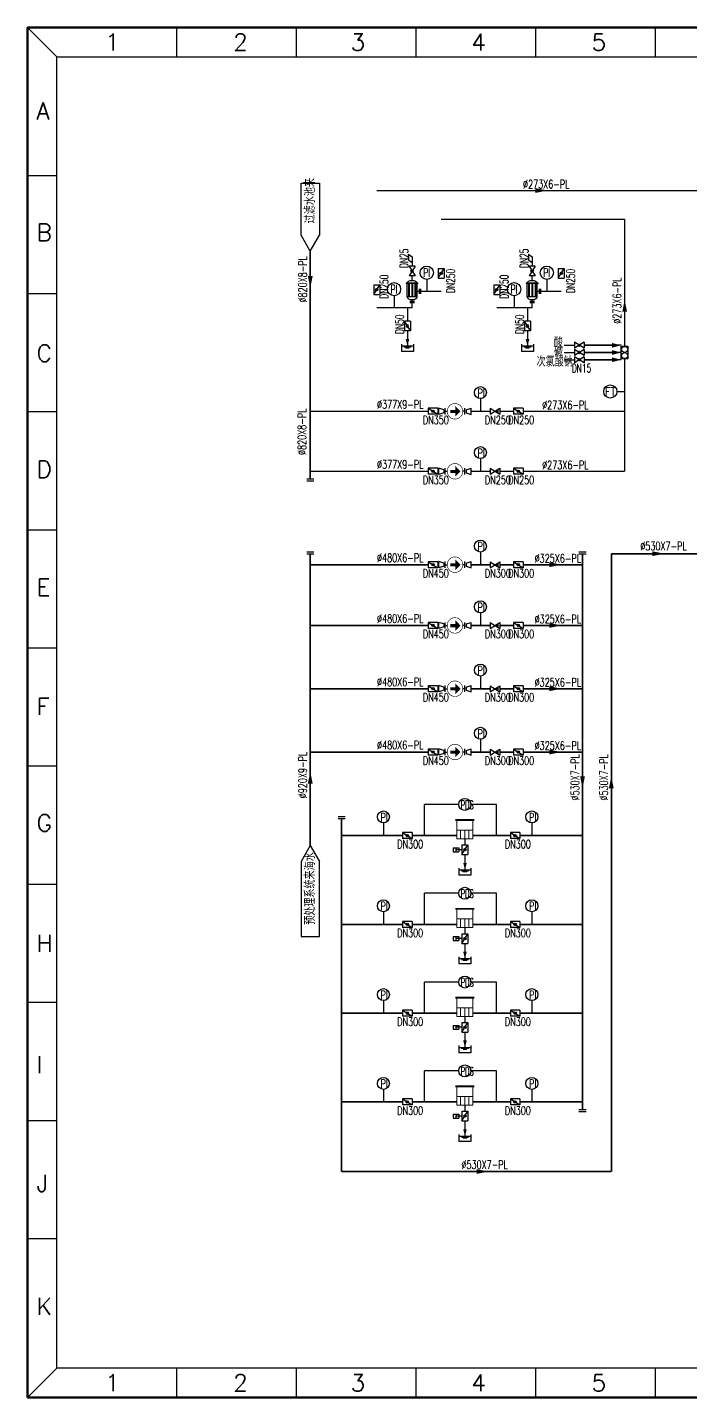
# Model space of a CAD drawing. Extents: x 2681 to 3102, y -1003 to -710.
# Drawn here: x 2681.5 to 2822.9, y -1002.6 to -710.3 of the extents above; entities that cross this region are included whole.
import ezdxf
from ezdxf.enums import TextEntityAlignment as Align

# ---------------------------------------------------------------- set-up
doc = ezdxf.new("R2010")
doc.units = 0
doc.header["$LTSCALE"] = 10
doc.header["$MEASUREMENT"] = 0
doc.layers.get('0').update_dxf_attribs({"linetype": 'CONTINUOUS'})
for name, color, linetype in [('1', 7, 'CONTINUOUS'), ('3', 1, 'CONTINUOUS'), ('修改', 5, 'CONTINUOUS'), ('手动蝶阀', 7, 'CONTINUOUS'), ('气动蝶阀', 7, 'CONTINUOUS')]:
    doc.layers.add(name, color=color, linetype=linetype)
doc.layers.add('Level 1', color=1, linetype='CONTINUOUS', lineweight=0)
doc.styles.add('HZ', font='geditxt.shx', dxfattribs={"width": 0.7, "bigfont": 'hztxt1.shx'})
doc.styles.get("Standard").update_dxf_attribs({"font": 'geditxt.shx', "width": 0.7, "bigfont": 'hztxt1.shx'})

# ---------------------------------------------------------------- blocks, each defined once
blk = doc.blocks.new('A$C4607793D')
at = {"layer": '1'}
blk.add_lwpolyline([(1, 5, 0, 2, 0), (1, 0, 2, 2, 0)], format="xyseb", dxfattribs=at)
blk = doc.blocks.new('A$C17911FE2')
h = blk.add_hatch(color=0)
edge = h.paths.add_edge_path()
edge.add_arc((1.25, 2), 0.5, 0, 360)
at = {"color": 0}
for p, q in [((0, 0), (2.5, 4)), ((0, 4), (0, 0)), ((0, 4), (2.5, 4)), ((0, 0), (2.5, 0)), ((2.5, 4), (2.5, 0))]:
    blk.add_line(p, q, dxfattribs=at)
blk.add_circle((1.25, 2), 0.5, dxfattribs=at)
blk = doc.blocks.new('A$C73E33F1F')
at = {"color": 7}
for p, q in [((0, 0), (0, 2.56)), ((2.09, 1.92), (2.09, 0.64))]:
    blk.add_line(p, q, dxfattribs=at)
at = {"color": 0}
for p, q in [((2.09, 1.92), (0, 2.56)), ((2.09, 0.64), (0, 0))]:
    blk.add_line(p, q, dxfattribs=at)
blk = doc.blocks.new('A$C5F8C66DE')
blk.add_hatch(color=0).paths.add_polyline_path([(3.17, 0.52), (3.17, 1.98), (2, 1.25)])
at = {"color": 0}
for p, q in [((0, 2.5), (4, 0)), ((0, 2.5), (0, 0)), ((0, 0), (4, 2.5)), ((3.17, 1.98), (3.17, 0.52)), ((4, 2.5), (4, 0))]:
    blk.add_line(p, q, dxfattribs=at)
blk = doc.blocks.new('A$C18D411D0')
at = {"color": 7}
blk.add_line((2.5, 8.61), (2.5, 2.14), dxfattribs=at)
at = {"color": 0}
for p, q in [((0, 3), (0, 0)), ((0, 2.14), (5, 2.14)), ((0, 0), (5, 0)), ((1, 1.75), (4, 1.75)), ((1.77, 1.39), (3.27, 1.39)), ((5, 3), (5, 0))]:
    blk.add_line(p, q, dxfattribs=at)
at = {"color": 7}
blk.add_lwpolyline([(2.5, 5.14, 1.5, 0, 0), (2.5, 2.14, 0, 0, 0)], format="xyseb", dxfattribs=at)
blk = doc.blocks.new('A$C10D062EE')
at = {"layer": '气动蝶阀', "color": 7}
for p, q in [((0, 2.83), (2.37, 2.83)), ((0, 2.83), (0, 1.17)), ((0, 1.17), (2.37, 1.17)), ((1.15, 2.83), (1.15, 1.17)), ((3.73, 2), (1.15, 2)), ((2.37, 2.83), (2.37, 1.17))]:
    blk.add_line(p, q, dxfattribs=at)
at = {"color": 0}
blk.add_blockref('A$C17911FE2', (3.73, 0), dxfattribs=at)

msp = doc.modelspace()

# ---------------------------------------------------------------- hatches: boundary and pattern name
h = msp.add_hatch(color=0)
edge = h.paths.add_edge_path()
edge.add_arc((2763.53, -762.29), 0.256, 0, 360)
h = msp.add_hatch(color=0)
edge = h.paths.add_edge_path()
edge.add_arc((2789.13, -762.29), 0.256, 0, 360)
at = {"layer": '1'}
h = msp.add_hatch(color=0, dxfattribs=at)
edge = h.paths.add_edge_path()
edge.add_arc((2799.2, -778.11), 0.256, 0, 360)
h = msp.add_hatch(color=0, dxfattribs=at)
edge = h.paths.add_edge_path()
edge.add_arc((2799.2, -779.65), 0.256, 0, 360)
h = msp.add_hatch(color=0, dxfattribs=at)
edge = h.paths.add_edge_path()
edge.add_arc((2799.2, -781.19), 0.256, 0, 360)

# ---------------------------------------------------------------- linework, layer by layer
at = {"color": 0, "lineweight": 50}
for p, q in [((2681.49, -1002.61), (2681.49, -710.29)), ((2681.49, -710.29), (3102.33, -710.29)), ((3102.33, -1002.61), (2681.49, -1002.61))]:
    msp.add_line(p, q, dxfattribs=at)
at = {"color": 0}
for p, q in [((2687.79, -716.59), (2681.49, -710.29)), ((2713.31, -710.29), (2713.31, -716.59)), ((2738.82, -710.29), (2738.82, -716.59)), ((2764.34, -710.29), (2764.34, -716.59)), ((2789.85, -710.29), (2789.85, -716.59)), ((2815.37, -710.29), (2815.37, -716.59)), ((2687.79, -741.93), (2681.49, -741.93)), ((2762.76, -758.68), (2762.76, -759.89)), ((2788.36, -758.68), (2788.36, -759.89)), ((2764.17, -761.26), (2762.89, -763.31)), ((2764.17, -761.26), (2762.89, -761.26)), ((2789.77, -761.26), (2788.49, -763.31)), ((2789.77, -761.26), (2788.49, -761.26)), ((2764.17, -763.31), (2762.89, -763.31)), ((2763.53, -764.27), (2763.53, -763.31)), ((2789.77, -763.31), (2788.49, -763.31)), ((2789.13, -764.27), (2789.13, -763.31)), ((2687.79, -767.13), (2681.49, -767.13)), ((2764.59, -767.76), (2762.47, -767.76)), ((2763.53, -768.8), (2763.53, -768.35)), ((2765.04, -766.6), (2764.59, -766.6)), ((2765.04, -766.09), (2765.04, -767.11)), ((2765.3, -766.09), (2765.3, -767.11)), ((2790.19, -767.76), (2788.07, -767.76)), ((2789.13, -768.8), (2789.13, -768.35)), ((2790.64, -766.6), (2790.19, -766.6)), ((2790.64, -766.09), (2790.64, -767.11)), ((2790.9, -766.09), (2790.9, -767.11)), ((2764.04, -768.8), (2763.02, -768.8)), ((2764.04, -769.06), (2763.02, -769.06)), ((2789.64, -768.8), (2788.62, -768.8)), ((2789.64, -769.06), (2788.62, -769.06)), ((2807.21, -787.98), (2808.86, -787.98)), ((2687.79, -792.33), (2681.49, -792.33)), ((2687.79, -817.53), (2681.49, -817.53)), ((2687.79, -842.73), (2681.49, -842.73)), ((2687.79, -867.93), (2681.49, -867.93)), ((2687.79, -893.13), (2681.49, -893.13)), ((2687.79, -918.33), (2681.49, -918.33)), ((2687.79, -943.53), (2681.49, -943.53)), ((2687.79, -968.73), (2681.49, -968.73)), ((2687.79, -996.31), (2681.49, -1002.61)), ((2713.31, -996.31), (2713.31, -1002.61)), ((2713.31, -996.31), (2713.31, -1002.61)), ((2738.82, -996.31), (2738.82, -1002.61)), ((2764.34, -996.31), (2764.34, -1002.61)), ((2789.85, -996.31), (2789.85, -1002.61)), ((2815.37, -996.31), (2815.37, -1002.61))]:
    msp.add_line(p, q, dxfattribs=at)
at = {"color": 0, "lineweight": 30}
for p, q in [((2687.79, -716.59), (3096.03, -716.59)), ((2687.79, -996.31), (2687.79, -716.59)), ((3096.03, -996.31), (2687.79, -996.31))]:
    msp.add_line(p, q, dxfattribs=at)
at = {"color": 7}
for p, q in [((2739.84, -743.51), (2743.8, -743.51)), ((2739.84, -754.6), (2739.84, -743.51)), ((2743.8, -743.51), (2743.8, -754.6)), ((2743.8, -743.51), (2743.8, -754.6)), ((2741.82, -758.03), (2739.84, -754.6)), ((2741.82, -758.03), (2743.8, -754.6)), ((2762.76, -758.68), (2763.53, -759.22)), ((2762.76, -759.89), (2763.53, -760.44)), ((2763.53, -759.22), (2763.53, -761.26)), ((2788.36, -758.68), (2789.13, -759.22)), ((2788.36, -759.89), (2789.13, -760.44)), ((2789.13, -759.22), (2789.13, -761.26)), ((2766.65, -763.91), (2766.65, -766.6)), ((2792.25, -763.91), (2792.25, -766.6)), ((2759.68, -767.42), (2759.68, -770.11)), ((2785.28, -767.42), (2785.28, -770.11)), ((2762.54, -770.11), (2762.54, -772.95)), ((2788.14, -770.11), (2788.14, -772.95)), ((2770.57, -792.84), (2770.57, -791.53)), ((2774.8, -792.84), (2774.8, -791.53)), ((2778.09, -789.48), (2778.09, -792.17)), ((2778.09, -802.28), (2778.09, -804.97)), ((2770.57, -805.64), (2770.57, -804.33)), ((2774.8, -805.64), (2774.8, -804.33)), ((2770.57, -825.57), (2770.57, -824.26)), ((2774.8, -825.57), (2774.8, -824.26)), ((2778.09, -822.22), (2778.09, -824.9)), ((2778.09, -835.18), (2778.09, -837.86)), ((2770.57, -838.53), (2770.57, -837.22)), ((2774.8, -838.53), (2774.8, -837.22)), ((2778.09, -848.67), (2778.09, -851.36)), ((2770.57, -852.03), (2770.57, -850.72)), ((2774.8, -852.03), (2774.8, -850.72)), ((2778.09, -862.17), (2778.09, -864.86)), ((2770.57, -865.53), (2770.57, -864.22)), ((2774.8, -865.53), (2774.8, -864.22)), ((2766.19, -882.71), (2766.19, -876.07)), ((2773.49, -876.07), (2766.19, -876.07)), ((2781.56, -876.07), (2776.05, -876.07)), ((2781.56, -882.71), (2781.56, -876.07)), ((2757.41, -880.02), (2757.41, -882.71)), ((2789.06, -880.02), (2789.06, -882.71)), ((2741.82, -884.84), (2739.84, -888.27)), ((2741.82, -884.84), (2743.8, -888.27)), ((2774.81, -883.4), (2774.81, -884.7)), ((2739.84, -888.27), (2739.84, -904.25)), ((2743.8, -904.25), (2743.8, -888.27)), ((2743.8, -904.25), (2743.8, -888.27)), ((2766.19, -901.65), (2766.19, -895.02)), ((2773.49, -895.02), (2766.19, -895.02)), ((2781.56, -895.02), (2776.05, -895.02)), ((2781.56, -901.65), (2781.56, -895.02)), ((2757.41, -898.96), (2757.41, -901.65)), ((2789.06, -898.96), (2789.06, -901.65)), ((2774.81, -902.35), (2774.81, -903.65)), ((2739.84, -904.25), (2743.8, -904.25)), ((2766.19, -920.59), (2766.19, -913.96)), ((2773.49, -913.96), (2766.19, -913.96)), ((2781.56, -913.96), (2776.05, -913.96)), ((2781.56, -920.59), (2781.56, -913.96)), ((2757.41, -917.91), (2757.41, -920.59)), ((2789.06, -917.91), (2789.06, -920.59)), ((2774.81, -921.29), (2774.81, -922.59)), ((2766.19, -939.54), (2766.19, -932.91)), ((2773.49, -932.91), (2766.19, -932.91)), ((2781.56, -932.91), (2776.05, -932.91)), ((2781.56, -939.54), (2781.56, -932.91)), ((2757.41, -936.85), (2757.41, -939.54)), ((2789.06, -936.85), (2789.06, -939.54)), ((2774.81, -940.24), (2774.81, -941.54))]:
    msp.add_line(p, q, dxfattribs=at)
at = {"color": 4, "linetype": 'Continuous'}
for p, q in [((2755.98, -745.08), (3030.41, -745.08)), ((2755.98, -745.08), (3030.41, -745.08)), ((2769.73, -751.23), (2808.86, -751.23)), ((2769.73, -751.23), (2808.86, -751.23)), ((2808.86, -751.23), (2808.86, -778.32)), ((2808.86, -751.23), (2808.86, -778.32)), ((2769.73, -766.6), (2765.3, -766.6)), ((2769.73, -766.6), (2765.3, -766.6)), ((2795.33, -766.6), (2790.9, -766.6)), ((2795.33, -766.6), (2790.9, -766.6)), ((2763.53, -770.11), (2755.98, -770.11)), ((2763.53, -770.11), (2755.98, -770.11)), ((2763.53, -770.11), (2763.53, -769.06)), ((2789.13, -770.11), (2781.58, -770.11)), ((2789.13, -770.11), (2781.58, -770.11)), ((2789.13, -770.11), (2789.13, -769.06)), ((2789.13, -770.11), (2789.13, -769.06)), ((2808.86, -780.98), (2808.86, -804.99)), ((2741.82, -792.19), (2766.94, -792.19)), ((2776.13, -792.19), (2780.18, -792.19)), ((2782.23, -792.19), (2785.15, -792.19)), ((2787.2, -792.19), (2808.86, -792.19)), ((2741.82, -804.99), (2766.94, -804.99)), ((2776.13, -804.99), (2780.18, -804.99)), ((2782.23, -804.99), (2785.15, -804.99)), ((2787.2, -804.99), (2808.86, -804.99))]:
    msp.add_line(p, q, dxfattribs=at)
at = {"color": 0, "linetype": 'Continuous'}
for p, q in [((2762.28, -764.86), (2762.28, -764.96)), ((2764.78, -764.86), (2762.28, -764.86)), ((2764.78, -764.96), (2762.28, -764.96)), ((2762.47, -767.76), (2762.47, -764.96)), ((2762.77, -764.96), (2762.77, -767.76)), ((2762.9, -764.96), (2762.9, -767.76)), ((2763.47, -764.96), (2763.47, -767.76)), ((2763.6, -764.96), (2763.6, -767.76)), ((2764.14, -764.96), (2764.14, -767.76)), ((2764.26, -764.96), (2764.26, -767.76)), ((2764.59, -767.76), (2764.59, -764.96)), ((2764.78, -764.86), (2764.78, -764.96)), ((2787.88, -764.86), (2787.88, -764.96)), ((2790.38, -764.86), (2787.88, -764.86)), ((2790.38, -764.96), (2787.88, -764.96)), ((2788.07, -767.76), (2788.07, -764.96)), ((2788.37, -764.96), (2788.37, -767.76)), ((2788.5, -764.96), (2788.5, -767.76)), ((2789.07, -764.96), (2789.07, -767.76)), ((2789.2, -764.96), (2789.2, -767.76)), ((2789.74, -764.96), (2789.74, -767.76)), ((2789.86, -764.96), (2789.86, -767.76)), ((2790.19, -767.76), (2790.19, -764.96)), ((2790.38, -764.86), (2790.38, -764.96))]:
    msp.add_line(p, q, dxfattribs=at)
for p, q in [((2808.15, -778.11), (2800.22, -778.11)), ((2808.15, -779.65), (2800.22, -779.65)), ((2808.15, -781.19), (2800.22, -781.19))]:
    msp.add_line(p, q)
at = {"color": 3, "linetype": 'Continuous', "const_width": 0.358}
for points in [[(2741.82, -758.03), (2741.82, -806.6)], [(2741.82, -822.57), (2741.82, -884.84)], [(2799.87, -822.57), (2799.87, -941.15)], [(2806.02, -822.57), (2806.02, -954.39)], [(2806.02, -822.57), (2826.32, -822.57)], [(2741.82, -824.92), (2766.94, -824.92)], [(2776.13, -824.92), (2780.18, -824.92)], [(2782.23, -824.92), (2785.15, -824.92)], [(2787.2, -824.92), (2799.87, -824.92)], [(2741.82, -837.88), (2766.94, -837.88)], [(2776.13, -837.88), (2780.18, -837.88)], [(2782.23, -837.88), (2785.15, -837.88)], [(2787.2, -837.88), (2799.87, -837.88)], [(2741.82, -851.38), (2766.94, -851.38)], [(2776.13, -851.38), (2780.18, -851.38)], [(2782.23, -851.38), (2785.15, -851.38)], [(2787.2, -851.38), (2799.87, -851.38)], [(2741.82, -864.88), (2766.94, -864.88)], [(2776.13, -864.88), (2780.18, -864.88)], [(2782.23, -864.88), (2785.15, -864.88)], [(2787.2, -864.88), (2799.87, -864.88)], [(2748.5, -879.08), (2748.5, -954.39)], [(2748.5, -882.71), (2761.48, -882.71)], [(2763.53, -882.71), (2773.09, -882.71)], [(2784.48, -882.71), (2776.46, -882.71)], [(2799.87, -882.71), (2786.53, -882.71)], [(2748.5, -901.65), (2761.48, -901.65)], [(2763.53, -901.65), (2773.09, -901.65)], [(2784.48, -901.65), (2776.46, -901.65)], [(2799.87, -901.65), (2786.53, -901.65)], [(2748.5, -920.59), (2761.48, -920.59)], [(2763.53, -920.59), (2773.09, -920.59)], [(2784.48, -920.59), (2776.46, -920.59)], [(2799.87, -920.59), (2786.53, -920.59)], [(2748.5, -939.54), (2761.48, -939.54)], [(2763.53, -939.54), (2773.09, -939.54)], [(2784.48, -939.54), (2776.46, -939.54)], [(2799.87, -939.54), (2786.53, -939.54)], [(2806.02, -954.39), (2748.5, -954.39)]]:
    msp.add_lwpolyline(points, dxfattribs=at)
at = {"color": 7}
msp.add_lwpolyline([(2809.57, -778.32), (2809.57, -780.98), (2808.15, -780.98), (2808.15, -778.32)], close=True, dxfattribs=at)
at = {"color": 0, "const_width": 0.128}
for points in [[(2774.33, -792.19, 1), (2771.02, -792.19, 1), (2774.33, -792.19, -1)], [(2774.33, -804.99, 1), (2771.02, -804.99, 1), (2774.33, -804.99, -1)], [(2774.33, -824.92, 1), (2771.02, -824.92, 1), (2774.33, -824.92, -1)], [(2774.33, -837.88, 1), (2771.02, -837.88, 1), (2774.33, -837.88, -1)], [(2774.33, -851.38, 1), (2771.02, -851.38, 1), (2774.33, -851.38, -1)], [(2774.33, -864.88, 1), (2771.02, -864.88, 1), (2774.33, -864.88, -1)]]:
    msp.add_lwpolyline(points, format="xyb", dxfattribs=at)
at = {"color": 0}
for centre, radius in [((2763.53, -762.29), 0.256), ((2766.65, -762.63), 1.41), ((2789.13, -762.29), 0.256), ((2792.25, -762.63), 1.41), ((2759.68, -766.14), 1.41), ((2785.28, -766.14), 1.41), ((2805.8, -787.98), 1.41)]:
    msp.add_circle(centre, radius, dxfattribs=at)
at = {"color": 7}
for centre, radius in [((2808.86, -778.99), 0.653), ((2808.86, -780.3), 0.653), ((2778.09, -788.2), 1.28), ((2778.09, -801), 1.28), ((2778.09, -820.94), 1.28), ((2778.09, -833.9), 1.28), ((2778.09, -847.39), 1.28), ((2778.09, -860.89), 1.28), ((2774.77, -876.07), 1.28), ((2757.41, -878.74), 1.28), ((2789.06, -878.74), 1.28), ((2774.77, -895.02), 1.28), ((2757.41, -897.68), 1.28), ((2789.06, -897.68), 1.28), ((2774.77, -913.96), 1.28), ((2757.41, -916.63), 1.28), ((2789.06, -916.63), 1.28), ((2774.77, -932.91), 1.28), ((2757.41, -935.57), 1.28), ((2789.06, -935.57), 1.28)]:
    msp.add_circle(centre, radius, dxfattribs=at)
at = {"color": 0, "linetype": 'Continuous', "extrusion": (0, 0, -1)}
for centre in [(2763.53, -764.86), (2789.13, -764.86)]:
    msp.add_ellipse(centre, major_axis=(1.06, 0), ratio=0.556616, start_param=3.141593, end_param=6.283185, dxfattribs=at)
at = {"color": 0, "linetype": 'Continuous'}
for centre in [(2763.53, -767.76), (2789.13, -767.76)]:
    msp.add_ellipse(centre, major_axis=(1.06, 0), ratio=0.556616, start_param=3.141593, end_param=6.283185, dxfattribs=at)
at = {"color": 7}
for points in [[(2806.15, -778.62), (2808.15, -778.11), (2806.15, -777.61)], [(2806.15, -780.15), (2808.15, -779.65), (2806.15, -779.15)], [(2806.15, -781.69), (2808.15, -781.19), (2806.15, -780.69)], [(2772.73, -791.88), (2771.65, -791.88), (2772.73, -792.56), (2771.65, -792.56)], [(2773.86, -792.22), (2772.73, -791.03), (2772.73, -793.35)], [(2773.86, -805.02), (2772.73, -803.83), (2772.73, -806.15)], [(2772.73, -804.68), (2771.65, -804.68), (2772.73, -805.36), (2771.65, -805.36)], [(2773.86, -824.95), (2772.73, -823.76), (2772.73, -826.08)], [(2772.73, -824.61), (2771.65, -824.61), (2772.73, -825.29), (2771.65, -825.29)], [(2772.73, -837.57), (2771.65, -837.57), (2772.73, -838.25), (2771.65, -838.25)], [(2773.86, -837.91), (2772.73, -836.72), (2772.73, -839.04)], [(2773.86, -851.41), (2772.73, -850.22), (2772.73, -852.53)], [(2772.73, -851.07), (2771.65, -851.07), (2772.73, -851.74), (2771.65, -851.74)], [(2772.73, -864.57), (2771.65, -864.57), (2772.73, -865.24), (2771.65, -865.24)], [(2773.86, -864.9), (2772.73, -863.72), (2772.73, -866.03)]]:
    msp.add_solid(points, dxfattribs=at)
at = {"layer": '1', "color": 0}
for p, q in [((2762.89, -761.26), (2764.17, -763.31)), ((2788.49, -761.26), (2789.77, -763.31)), ((2800.22, -777.47), (2798.17, -778.75)), ((2798.17, -777.47), (2798.17, -778.75)), ((2800.22, -778.75), (2798.17, -777.47)), ((2800.22, -777.47), (2800.22, -778.75)), ((2795.96, -778.11), (2798.17, -778.11)), ((2795.96, -779.65), (2798.17, -779.65)), ((2800.22, -779.01), (2798.17, -780.29)), ((2798.17, -779.01), (2798.17, -780.29)), ((2800.22, -780.29), (2798.17, -779.01)), ((2800.22, -779.01), (2800.22, -780.29)), ((2795.96, -781.19), (2798.17, -781.19)), ((2800.22, -780.55), (2798.17, -781.83)), ((2798.17, -780.55), (2798.17, -781.83)), ((2800.22, -781.83), (2798.17, -780.55)), ((2800.22, -780.55), (2800.22, -781.83))]:
    msp.add_line(p, q, dxfattribs=at)
at = {"layer": '1'}
for p, q in [((2741.05, -806.6), (2742.59, -806.6)), ((2741.05, -807.01), (2742.59, -807.01)), ((2741.05, -822.16), (2742.59, -822.16)), ((2741.05, -822.57), (2742.59, -822.57)), ((2799.1, -822.16), (2800.64, -822.16)), ((2799.1, -822.57), (2800.64, -822.57)), ((2747.73, -878.67), (2749.26, -878.67)), ((2747.73, -879.08), (2749.26, -879.08)), ((2799.1, -941.15), (2800.64, -941.15)), ((2799.1, -941.56), (2800.64, -941.56))]:
    msp.add_line(p, q, dxfattribs=at)
at = {"layer": '1', "color": 0}
for centre in [(2799.2, -778.11), (2799.2, -779.65), (2799.2, -781.19)]:
    msp.add_circle(centre, 0.256, dxfattribs=at)
at = {"layer": '3', "color": 0}
for p, q in [((2800.13, -778.11), (2806.94, -778.11)), ((2800.13, -779.65), (2806.94, -779.65)), ((2800.13, -781.19), (2806.94, -781.19))]:
    msp.add_line(p, q, dxfattribs=at)
at = {"layer": 'Level 1', "color": 4, "linetype": 'Continuous', "lineweight": 0, "ltscale": 10}
for p, q in [((2772.78, -879.29), (2776.77, -879.29)), ((2772.78, -879.47), (2776.77, -879.47)), ((2773.07, -883.4), (2773.07, -879.47)), ((2776.46, -883.4), (2776.46, -879.47)), ((2776.46, -881.55), (2773.09, -881.55)), ((2773.86, -881.55), (2773.86, -883.4)), ((2774.81, -881.55), (2774.81, -884.06)), ((2775.66, -881.55), (2775.66, -883.4)), ((2773.09, -883.4), (2776.46, -883.4)), ((2772.78, -898.23), (2776.77, -898.23)), ((2772.78, -898.42), (2776.77, -898.42)), ((2773.07, -902.35), (2773.07, -898.42)), ((2776.46, -902.35), (2776.46, -898.42)), ((2776.46, -900.49), (2773.09, -900.49)), ((2773.09, -902.35), (2776.46, -902.35)), ((2773.86, -900.49), (2773.86, -902.35)), ((2774.81, -900.49), (2774.81, -903.01)), ((2775.66, -900.49), (2775.66, -902.35)), ((2772.78, -917.18), (2776.77, -917.18)), ((2772.78, -917.36), (2776.77, -917.36)), ((2773.07, -921.29), (2773.07, -917.36)), ((2776.46, -921.29), (2776.46, -917.36)), ((2776.46, -919.43), (2773.09, -919.43)), ((2773.86, -919.43), (2773.86, -921.29)), ((2774.81, -919.43), (2774.81, -921.95)), ((2775.66, -919.43), (2775.66, -921.29)), ((2773.09, -921.29), (2776.46, -921.29)), ((2772.78, -936.12), (2776.77, -936.12)), ((2772.78, -936.3), (2776.77, -936.3)), ((2773.07, -940.24), (2773.07, -936.3)), ((2776.46, -940.24), (2776.46, -936.3)), ((2776.46, -938.38), (2773.09, -938.38)), ((2773.09, -940.24), (2776.46, -940.24)), ((2773.86, -938.38), (2773.86, -940.24)), ((2774.81, -938.38), (2774.81, -940.9)), ((2775.66, -938.38), (2775.66, -940.24))]:
    msp.add_line(p, q, dxfattribs=at)
at = {"layer": '修改', "color": 0}
for p, q in [((2770.57, -792.19), (2771.04, -792.19)), ((2774.8, -792.19), (2774.33, -792.19)), ((2770.57, -804.99), (2771.04, -804.99)), ((2774.8, -804.99), (2774.33, -804.99)), ((2770.57, -824.92), (2771.04, -824.92)), ((2774.8, -824.92), (2774.33, -824.92)), ((2770.57, -837.88), (2771.04, -837.88)), ((2774.8, -837.88), (2774.33, -837.88)), ((2770.57, -851.38), (2771.04, -851.38)), ((2774.8, -851.38), (2774.33, -851.38)), ((2770.57, -864.88), (2771.04, -864.88)), ((2774.8, -864.88), (2774.33, -864.88))]:
    msp.add_line(p, q, dxfattribs=at)

# ---------------------------------------------------------------- block references
at = {"color": 0, "yscale": 0.5120000000000001, "zscale": 0.5120000000000001}
for name, p, xscale in [('A$C17911FE2', (2769.09, -763.78), 0.5120000000000001), ('A$C17911FE2', (2794.69, -763.78), 0.5120000000000001), ('A$C17911FE2', (2755.34, -767.29), 0.5120000000000001), ('A$C17911FE2', (2780.94, -767.29), 0.5120000000000001), ('A$C17911FE2', (2763.18, -774.99), -0.5120000000000001), ('A$C17911FE2', (2788.78, -774.99), -0.5120000000000001), ('A$C18D411D0', (2763.82, -779.4), -0.5120000000000001), ('A$C18D411D0', (2789.42, -779.4), -0.5120000000000001), ('A$C73E33F1F', (2769.25, -792.84), 0.5120000000000001), ('A$C73E33F1F', (2776.13, -792.84), -0.5120000000000001), ('A$C5F8C66DE', (2780.18, -792.83), 0.5120000000000001), ('A$C73E33F1F', (2769.25, -805.64), 0.5120000000000001), ('A$C73E33F1F', (2776.13, -805.64), -0.5120000000000001), ('A$C5F8C66DE', (2780.18, -805.63), 0.5120000000000001), ('A$C73E33F1F', (2769.25, -825.57), 0.5120000000000001), ('A$C73E33F1F', (2776.13, -825.57), -0.5120000000000001), ('A$C5F8C66DE', (2780.18, -825.56), 0.5120000000000001), ('A$C73E33F1F', (2769.25, -838.53), 0.5120000000000001), ('A$C73E33F1F', (2776.13, -838.53), -0.5120000000000001), ('A$C5F8C66DE', (2780.18, -838.52), 0.5120000000000001), ('A$C73E33F1F', (2769.25, -852.03), 0.5120000000000001), ('A$C73E33F1F', (2776.13, -852.03), -0.5120000000000001), ('A$C5F8C66DE', (2780.18, -852.02), 0.5120000000000001), ('A$C73E33F1F', (2769.25, -865.53), 0.5120000000000001), ('A$C73E33F1F', (2776.13, -865.53), -0.5120000000000001), ('A$C5F8C66DE', (2780.18, -865.52), 0.5120000000000001), ('A$C10D062EE', (2772.26, -886.75), 0.5120000000000001), ('A$C18D411D0', (2776.09, -891.16), -0.5120000000000001), ('A$C10D062EE', (2772.26, -905.7), 0.5120000000000001), ('A$C18D411D0', (2776.09, -910.1), -0.5120000000000001), ('A$C10D062EE', (2772.26, -924.64), 0.5120000000000001), ('A$C18D411D0', (2776.09, -929.05), -0.5120000000000001), ('A$C10D062EE', (2772.26, -943.58), 0.5120000000000001), ('A$C18D411D0', (2776.09, -947.99), -0.5120000000000001)]:
    msp.add_blockref(name, p, dxfattribs=dict(at, xscale=xscale))
at = {"color": 0, "xscale": 0.5120000000000001, "yscale": 0.5120000000000001, "zscale": 0.5120000000000001, "rotation": 270}
for p in [(2766.94, -791.55), (2785.15, -791.55), (2766.94, -804.35), (2785.15, -804.35), (2766.94, -824.28), (2785.15, -824.28), (2766.94, -837.24), (2785.15, -837.24), (2766.94, -850.74), (2785.15, -850.74), (2766.94, -864.24), (2785.15, -864.24), (2761.48, -882.07), (2784.48, -882.07), (2761.48, -901.01), (2784.48, -901.01), (2761.48, -919.95), (2784.48, -919.95), (2761.48, -938.9), (2784.48, -938.9)]:
    msp.add_blockref('A$C17911FE2', p, dxfattribs=at)
at = {"layer": '1', "yscale": 0.5120000000000001, "zscale": 0.5120000000000001}
for p, xscale, rotation in [((2789.81, -744.57), 0.5120000000000001, 270), ((2742.33, -763.36), 0.5120000000000001, 180), ((2814.76, -822.06), 0.5120000000000001, 270), ((2792.8, -825.43), -0.5120000000000001, 270), ((2792.8, -838.39), -0.5120000000000001, 270), ((2792.8, -851.89), -0.5120000000000001, 270), ((2792.8, -865.39), -0.5120000000000001, 270), ((2799.36, -870.08), -0.5120000000000001, 180), ((2777.27, -953.87), 0.5120000000000001, 270)]:
    msp.add_blockref('A$C4607793D', p, dxfattribs=dict(at, xscale=xscale, rotation=rotation))
for p, xscale in [((2808.35, -770.95), 0.5120000000000001), ((2742.33, -871.6), -0.5120000000000001), ((2805.5, -872.64), 0.5120000000000001)]:
    msp.add_blockref('A$C4607793D', p, dxfattribs=dict(at, xscale=xscale))

# ---------------------------------------------------------------- texts
at = {"color": 0}
for s, p in [('1', (2698.05, -715.25)), ('2', (2725.39, -715.25)), ('3', (2750.43, -715.25)), ('4', (2776.17, -715.25)), ('5', (2801.82, -715.25)), ('A', (2683.45, -729.94)), ('B', (2683.45, -755.84)), ('C', (2683.45, -781.62)), ('D', (2683.45, -806.35)), ('E', (2683.45, -831.55)), ('F', (2683.45, -856.98)), ('G', (2683.45, -881.83)), ('H', (2683.45, -907.49)), ('I', (2683.45, -933.39)), ('J', (2683.45, -958.7)), ('K', (2683.45, -984.95)), ('1', (2698.05, -1001.27)), ('2', (2725.39, -1001.27)), ('3', (2750.43, -1001.27)), ('4', (2776.17, -1001.27)), ('5', (2801.82, -1001.27))]:
    msp.add_text(s, height=3.62, dxfattribs=at).set_placement(p)
at = {"color": 7, "style": 'HZ', "width": 0.7}
for s, height, p in [('过滤水池来', 2.048, (2742.8, -752.09)), ('%%C820X8-PL', 1.792, (2741.09, -768.98)), ('%%C273X6-PL', 1.792, (2808.14, -773.52)), ('%%C820X8-PL', 1.792, (2740.92, -801.52)), ('%%C920X9-PL', 1.792, (2741.09, -874.74)), ('%%C530X7-PL', 1.792, (2799.15, -875.22)), ('%%C530X7-PL', 1.792, (2805.3, -875.22)), ('预处理系统来海水', 2.048, (2742.8, -901.74))]:
    msp.add_text(s, height=height, rotation=90, dxfattribs=at).set_placement(p)
at = {"color": 7, "style": 'HZ'}
for s, height, width, p in [('%%C273X6-PL', 1.792, 0.7, (2787.19, -744.63)), ('酸', 2.05, 0.7, (2793.74, -778.51)), ('次氯酸钠', 2.048, 0.7, (2790.07, -782.64)), ('碱', 2.05, 0.7, (2793.77, -780.49)), ('PI', 1.792, 0.7, (2777.48, -789.18)), ('%%C377X9-PL', 1.792, 0.7, (2756.05, -791.62)), ('%%C273X6-PL', 1.792, 0.7, (2791.27, -791.73)), ('DN350', 1.792, 0.7, (2765.82, -794.92)), ('DN250', 1.792, 0.7, (2779.06, -794.92)), ('DN250', 1.792, 0.7, (2784.03, -794.92)), ('PI', 1.792, 0.7, (2777.48, -801.98)), ('%%C377X9-PL', 1.792, 0.7, (2756.05, -804.42)), ('%%C273X6-PL', 1.792, 0.7, (2791.27, -804.53)), ('DN350', 1.792, 0.7, (2765.82, -807.72)), ('DN250', 1.792, 0.7, (2779.06, -807.72)), ('DN250', 1.792, 0.7, (2784.03, -807.72)), ('PI', 1.792, 0.7, (2777.48, -821.91)), ('%%C530X7-PL', 1.792, 0.7, (2812.19, -821.85)), ('%%C480X6-PL', 1.792, 0.7, (2756.05, -824.35)), ('%%C325X6-PL', 1.792, 0.7, (2789.65, -824.47)), ('DN450', 1.792, 0.7, (2765.82, -827.65)), ('DN300', 1.792, 0.7, (2779.06, -827.65)), ('DN300', 1.792, 0.7, (2784.03, -827.65)), ('PI', 1.792, 0.7, (2777.48, -834.87)), ('%%C480X6-PL', 1.792, 0.7, (2756.05, -837.31)), ('%%C325X6-PL', 1.792, 0.7, (2789.65, -837.42)), ('DN450', 1.792, 0.7, (2765.82, -840.61)), ('DN300', 1.792, 0.7, (2779.06, -840.61)), ('DN300', 1.792, 0.7, (2784.03, -840.61)), ('PI', 1.792, 0.7, (2777.48, -848.37)), ('%%C480X6-PL', 1.792, 0.7, (2756.05, -850.81)), ('%%C325X6-PL', 1.792, 0.7, (2789.65, -850.92)), ('DN450', 1.792, 0.7, (2765.82, -854.11)), ('DN300', 1.792, 0.7, (2779.06, -854.11)), ('DN300', 1.792, 0.7, (2784.03, -854.11)), ('PI', 1.792, 0.7, (2777.48, -861.87)), ('%%C480X6-PL', 1.792, 0.7, (2756.05, -864.3)), ('%%C325X6-PL', 1.792, 0.7, (2789.65, -864.42)), ('DN450', 1.792, 0.7, (2765.82, -867.61)), ('DN300', 1.792, 0.7, (2779.06, -867.61)), ('DN300', 1.792, 0.7, (2784.03, -867.61)), ('PDS', 1.792, 0.5, (2773.89, -877.05)), ('PI', 1.792, 0.7, (2756.8, -879.71)), ('PI', 1.792, 0.7, (2788.47, -879.71)), ('DN300', 1.792, 0.7, (2760.35, -885.44)), ('DN300', 1.792, 0.7, (2783.31, -885.44)), ('PDS', 1.792, 0.5, (2773.89, -895.99)), ('PI', 1.792, 0.7, (2756.8, -898.65)), ('PI', 1.792, 0.7, (2788.47, -898.65)), ('DN300', 1.792, 0.7, (2760.35, -904.38)), ('DN300', 1.792, 0.7, (2783.31, -904.38)), ('PDS', 1.792, 0.5, (2773.89, -914.94)), ('PI', 1.792, 0.7, (2756.8, -917.6)), ('PI', 1.792, 0.7, (2788.47, -917.6)), ('DN300', 1.792, 0.7, (2760.35, -923.33)), ('DN300', 1.792, 0.7, (2783.31, -923.33)), ('PDS', 1.792, 0.5, (2773.89, -933.88)), ('PI', 1.792, 0.7, (2756.8, -936.54)), ('PI', 1.792, 0.7, (2788.47, -936.54)), ('DN300', 1.792, 0.7, (2760.35, -942.27)), ('DN300', 1.792, 0.7, (2783.31, -942.27)), ('%%C530X7-PL', 1.792, 0.7, (2774.06, -953.81))]:
    msp.add_text(s, height=height, dxfattribs=dict(at, width=width)).set_placement(p)
at = {"color": 7, "style": 'HZ', "width": 0.65}
for p in [(2766.65, -762.63), (2792.25, -762.63), (2759.68, -766.14), (2785.28, -766.14)]:
    msp.add_text('PI', height=1.792, dxfattribs=at).set_placement(p, align=Align.MIDDLE_CENTER)
at = {"color": 4, "style": 'HZ', "width": 0.85}
msp.add_text('FT', height=1.792, dxfattribs=at).set_placement((2805.8, -787.98), align=Align.MIDDLE_CENTER)
at = {"layer": '手动蝶阀', "color": 7, "style": 'HZ', "width": 0.65}
for s, p in [('DN25', (2762.72, -761.63)), ('DN25', (2788.32, -761.63)), ('DN250', (2772.65, -766.94)), ('DN250', (2798.25, -766.94)), ('DN250', (2758.46, -768.18)), ('DN250', (2784.06, -768.18))]:
    msp.add_text(s, height=1.792, rotation=90, dxfattribs=at).set_placement(p)
at = {"layer": '气动蝶阀', "color": 7, "style": 'HZ', "width": 0.65}
for p in [(2761.77, -775.7), (2787.37, -775.7)]:
    msp.add_text('DN50', height=1.792, rotation=90, dxfattribs=at).set_placement(p)
msp.add_text('DN15', height=1.792, dxfattribs=at).set_placement((2797.59, -783.89))

doc.saveas('drawing.dxf')
